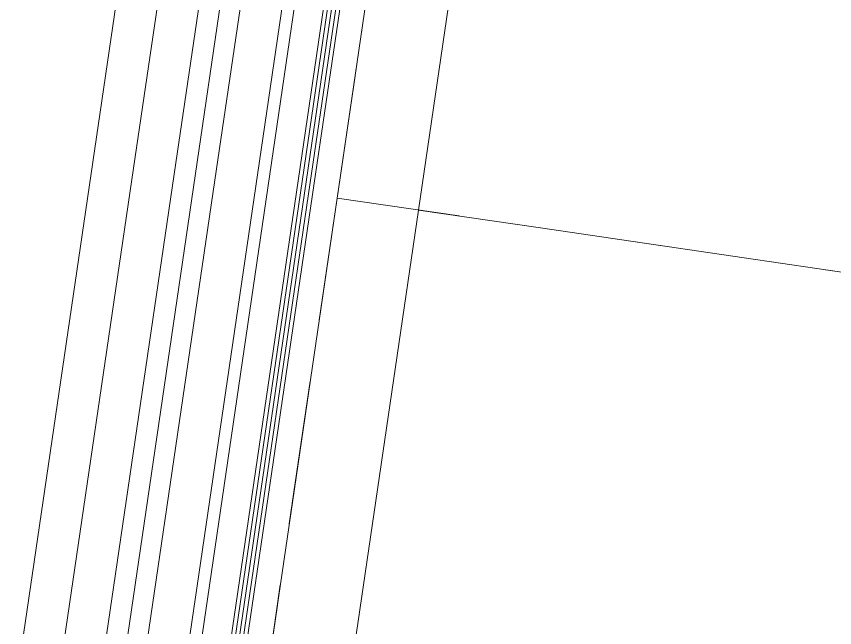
# Model space of a CAD drawing. Header units: metres. Extents: x 302924 to 306036, y 6267404 to 6269261.
# Drawn here: x 304090.09 to 304109.98, y 6268660.56 to 6268675.42 of the extents above; entities that cross this region are included whole.
import ezdxf

# ---------------------------------------------------------------- set-up
doc = ezdxf.new("R2010")
doc.units = ezdxf.units.M
doc.linetypes.add('Dash', pattern=[5, 3, -2])
for name, color, linetype, lineweight, true_color, plot, transparency in [('. Const Lines_HV', 7, 'Continuous', 0, 0x990000, False, 0.4), ('. Const Lines_LV', 7, 'Continuous', 0, 0x000099, False, 0.4), ('. Const Lines_SL', 7, 'Continuous', 0, 0x009999, False, 0.4), ('. Const Lines_SP_Trench (PL)', 7, 'Continuous', 0, 0x990099, False, 0.4)]:
    doc.layers.add(name, color=color, linetype=linetype, lineweight=lineweight, true_color=true_color, plot=plot, transparency=transparency)
doc.layers.add('._ MGA Trench Outline (PL)', color=248, linetype='Continuous', lineweight=0, plot=False, transparency=0.6)
doc.layers.add('_Kerb Line_SP', color=60, linetype='Continuous', lineweight=13, transparency=0.6)
doc.layers.add('_Lot Layout Future', color=151, linetype='Continuous', lineweight=13)

msp = doc.modelspace()

# ---------------------------------------------------------------- linework, layer by layer
at = {"layer": '. Const Lines_HV', "linetype": 'Continuous', "lineweight": 0, "flags": 128}
for points in [[(304091.124, 6268659.3623), (304092.9394, 6268671.7297), (304094.3917, 6268681.6237), (304096.207, 6268693.99), (304098.0226, 6268706.3586), (304099.475, 6268716.2526), (304100.9273, 6268726.1466), (304102.7427, 6268738.514), (304104.6219, 6268751.3154), (304110.2297, 6268790.1026), (304118.8083, 6268797.0717), (304179.9938, 6268789.5992), (304189.2978, 6268777.3798), (304183.7806, 6268739.7359), (304181.8955, 6268726.8948), (304180.08, 6268714.5274), (304178.6276, 6268704.6334), (304177.1751, 6268694.7395), (304175.3599, 6268682.3721), (304173.544, 6268670.0045), (304172.0916, 6268660.1106)], [(304093.1028, 6268659.0718), (304094.9182, 6268671.4393), (304096.3705, 6268681.3332), (304098.1858, 6268693.6995), (304100.0014, 6268706.0682), (304101.4538, 6268715.9621), (304102.9061, 6268725.8561), (304104.7215, 6268738.2236), (304106.601, 6268751.0271), (304112.0973, 6268789.0431), (304119.4096, 6268794.9834), (304178.9138, 6268787.7162), (304187.197, 6268776.8375), (304181.8018, 6268740.0259), (304179.9168, 6268727.1853), (304178.1012, 6268714.8179), (304176.6488, 6268704.9239), (304175.1963, 6268695.0299), (304173.3811, 6268682.6625), (304171.5652, 6268670.295), (304170.1128, 6268660.4011)]]:
    msp.add_lwpolyline(points, dxfattribs=at)
at = {"layer": '. Const Lines_LV', "linetype": 'Continuous', "lineweight": 0, "flags": 128}
for points in [[(304090.1346, 6268659.5075), (304091.95, 6268671.875), (304093.4023, 6268681.7689), (304095.2176, 6268694.1352), (304097.0332, 6268706.5039), (304098.4856, 6268716.3978), (304099.9379, 6268726.2918), (304101.7534, 6268738.6593), (304103.6323, 6268751.4596), (304109.2959, 6268790.6324), (304118.5076, 6268798.1159), (304180.5339, 6268790.5406), (304190.3483, 6268777.651), (304184.7701, 6268739.5909), (304182.8849, 6268726.7496), (304181.0694, 6268714.3821), (304179.617, 6268704.4882), (304178.1645, 6268694.5942), (304176.3493, 6268682.2269), (304174.5334, 6268669.8592), (304173.081, 6268659.9654)], [(304092.1134, 6268659.217), (304093.9288, 6268671.5845), (304095.3811, 6268681.4785), (304097.1964, 6268693.8448), (304099.012, 6268706.2134), (304100.4644, 6268716.1074), (304101.9167, 6268726.0014), (304103.7321, 6268738.3688), (304105.6114, 6268751.1713), (304111.1635, 6268789.5729), (304119.1089, 6268796.0276), (304179.4538, 6268788.6577), (304188.2474, 6268777.1087), (304182.7912, 6268739.8809), (304180.9061, 6268727.0401), (304179.0906, 6268714.6726), (304177.6382, 6268704.7787), (304176.1857, 6268694.8847), (304174.3705, 6268682.5173), (304172.5546, 6268670.1497), (304171.1022, 6268660.2558)], [(304094.0922, 6268658.9266), (304095.9076, 6268671.294), (304097.3599, 6268681.188), (304099.1752, 6268693.5543), (304100.9908, 6268705.9229), (304102.4432, 6268715.8169), (304103.8955, 6268725.7109), (304105.7109, 6268738.0783), (304107.5905, 6268750.8829), (304113.0311, 6268788.5133), (304119.7102, 6268793.9393), (304178.3738, 6268786.7747), (304186.1466, 6268776.5664), (304180.8123, 6268740.1709), (304178.9274, 6268727.3306), (304177.1118, 6268714.9631), (304175.6594, 6268705.0691), (304174.2069, 6268695.1752), (304172.3917, 6268682.8077), (304170.5758, 6268670.4402), (304169.1234, 6268660.5463)], [(304096.071, 6268658.6361), (304097.8864, 6268671.0036), (304099.3387, 6268680.8975), (304101.154, 6268693.2638), (304102.9696, 6268705.6325), (304104.422, 6268715.5264), (304105.8743, 6268725.4204), (304107.6897, 6268737.7879), (304109.5696, 6268750.5946), (304114.8987, 6268787.4537), (304120.3115, 6268791.851), (304177.2937, 6268784.8918), (304184.0457, 6268776.0241), (304178.8335, 6268740.4609), (304176.9486, 6268727.621), (304175.133, 6268715.2536), (304173.6806, 6268705.3596), (304172.2281, 6268695.4657), (304170.4129, 6268683.0982), (304168.5971, 6268670.7308), (304167.1446, 6268660.8368), (304165.3291, 6268648.4694)], [(304098.0497, 6268658.3456), (304099.8652, 6268670.7131), (304101.3175, 6268680.6071), (304103.1328, 6268692.9733), (304104.9484, 6268705.342), (304106.4008, 6268715.236), (304107.8531, 6268725.1299), (304109.6685, 6268737.4974), (304111.5488, 6268750.3063), (304116.7663, 6268786.3941), (304120.9128, 6268789.7627), (304176.2137, 6268783.0088), (304181.9449, 6268775.4818), (304176.8546, 6268740.751), (304174.9698, 6268727.9115), (304173.1542, 6268715.5441), (304171.7018, 6268705.6501), (304170.2493, 6268695.7562), (304168.4341, 6268683.3886), (304166.6183, 6268671.0213), (304165.1658, 6268661.1273), (304163.3503, 6268648.7599)]]:
    msp.add_lwpolyline(points, dxfattribs=at)
at = {"layer": '. Const Lines_SL', "linetype": 'Continuous', "lineweight": 0, "flags": 128}
msp.add_lwpolyline([(304095.0816, 6268658.7813), (304096.897, 6268671.1488), (304098.3493, 6268681.0428), (304100.1646, 6268693.409), (304101.9802, 6268705.7777), (304103.4326, 6268715.6717), (304104.8849, 6268725.5657), (304106.7003, 6268737.9331), (304108.5801, 6268750.7388), (304113.9649, 6268787.9835), (304120.0109, 6268792.8951), (304177.8337, 6268785.8332), (304185.0961, 6268776.2952), (304179.8229, 6268740.3159), (304177.938, 6268727.4758), (304176.1224, 6268715.1083), (304174.67, 6268705.2144), (304173.2175, 6268695.3204), (304171.4023, 6268682.953), (304169.5865, 6268670.5855), (304168.134, 6268660.6916), (304166.3185, 6268648.3241)], dxfattribs=at)
at = {"layer": '. Const Lines_SP_Trench (PL)', "linetype": 'Continuous', "lineweight": 0, "flags": 128}
msp.add_lwpolyline([(304094.389, 6268658.883), (304096.2044, 6268671.2505), (304097.6568, 6268681.1444), (304099.472, 6268693.5107), (304101.2876, 6268705.8794), (304102.74, 6268715.7733), (304104.1923, 6268725.6673), (304106.0078, 6268738.0348), (304107.8874, 6268750.8397), (304113.3112, 6268788.3543), (304119.8004, 6268793.626), (304178.2118, 6268786.4923), (304185.8314, 6268776.485), (304180.5155, 6268740.2144), (304178.6305, 6268727.3741), (304176.815, 6268715.0067), (304175.3626, 6268705.1127), (304173.9101, 6268695.2188), (304172.0949, 6268682.8513), (304170.279, 6268670.4838), (304168.8266, 6268660.5899), (304167.011, 6268648.2225)], dxfattribs=at)
at = {"layer": '._ MGA Trench Outline (PL)', "flags": 128}
for points in [[(304095.1805, 6268658.7668), (304096.9959, 6268671.1343), (304098.4483, 6268681.0282), (304100.2635, 6268693.3945), (304102.0792, 6268705.7632), (304103.5315, 6268715.6572), (304104.9838, 6268725.5511), (304106.7993, 6268737.9186), (304108.679, 6268750.7244), (304114.0582, 6268787.9305), (304120.0409, 6268792.7907), (304177.7797, 6268785.7391), (304184.9911, 6268776.2681), (304179.724, 6268740.3304), (304177.839, 6268727.4903), (304176.0235, 6268715.1229), (304174.571, 6268705.2289), (304173.1186, 6268695.335), (304171.3033, 6268682.9675), (304169.4875, 6268670.6), (304168.0351, 6268660.7061), (304166.2195, 6268648.3386)], [(304095.1805, 6268658.7668), (304096.9959, 6268671.1343), (304098.4483, 6268681.0282), (304100.2635, 6268693.3945), (304102.0792, 6268705.7632), (304103.5315, 6268715.6572), (304104.9838, 6268725.5511), (304106.7993, 6268737.9186), (304108.679, 6268750.7244), (304114.0582, 6268787.9305), (304120.0409, 6268792.7907), (304177.7797, 6268785.7391), (304184.9911, 6268776.2681), (304179.724, 6268740.3304), (304177.839, 6268727.4903), (304176.0235, 6268715.1229), (304174.571, 6268705.2289), (304173.1186, 6268695.335), (304171.3033, 6268682.9675), (304169.4875, 6268670.6), (304168.0351, 6268660.7061), (304166.2195, 6268648.3386)], [(304095.1805, 6268658.7668), (304096.9959, 6268671.1343), (304098.4483, 6268681.0282), (304100.2635, 6268693.3945), (304102.0792, 6268705.7632), (304103.5315, 6268715.6572), (304104.9838, 6268725.5511), (304106.7993, 6268737.9186), (304108.679, 6268750.7244), (304114.0582, 6268787.9305), (304120.0409, 6268792.7907), (304177.7797, 6268785.7391), (304184.9911, 6268776.2681), (304179.724, 6268740.3304), (304177.839, 6268727.4903), (304176.0235, 6268715.1229), (304174.571, 6268705.2289), (304173.1186, 6268695.335), (304171.3033, 6268682.9675), (304169.4875, 6268670.6), (304168.0351, 6268660.7061), (304166.2195, 6268648.3386)], [(304095.2794, 6268658.7523), (304097.0949, 6268671.1198), (304098.5472, 6268681.0137), (304100.3625, 6268693.38), (304102.1781, 6268705.7487), (304103.6304, 6268715.6426), (304105.0828, 6268725.5366), (304106.8982, 6268737.9041), (304108.778, 6268750.7099), (304114.1516, 6268787.8775), (304120.071, 6268792.6863), (304177.7257, 6268785.645), (304184.8861, 6268776.241), (304179.625, 6268740.3449), (304177.7401, 6268727.5048), (304175.9245, 6268715.1374), (304174.4721, 6268705.2434), (304173.0197, 6268695.3495), (304171.2044, 6268682.982), (304169.3886, 6268670.6146), (304167.9361, 6268660.7206), (304166.1206, 6268648.3532)], [(304095.2794, 6268658.7523), (304097.0949, 6268671.1198), (304098.5472, 6268681.0137), (304100.3625, 6268693.38), (304102.1781, 6268705.7487), (304103.6304, 6268715.6426), (304105.0828, 6268725.5366), (304106.8982, 6268737.9041), (304108.778, 6268750.7099), (304114.1516, 6268787.8775), (304120.071, 6268792.6863), (304177.7257, 6268785.645), (304184.8861, 6268776.241), (304179.625, 6268740.3449), (304177.7401, 6268727.5048), (304175.9245, 6268715.1374), (304174.4721, 6268705.2434), (304173.0197, 6268695.3495), (304171.2044, 6268682.982), (304169.3886, 6268670.6146), (304167.9361, 6268660.7206), (304166.1206, 6268648.3532)], [(304095.2794, 6268658.7523), (304097.0949, 6268671.1198), (304098.5472, 6268681.0137), (304100.3625, 6268693.38), (304102.1781, 6268705.7487), (304103.6304, 6268715.6426), (304105.0828, 6268725.5366), (304106.8982, 6268737.9041), (304108.778, 6268750.7099), (304114.1516, 6268787.8775), (304120.071, 6268792.6863), (304177.7257, 6268785.645), (304184.8861, 6268776.241), (304179.625, 6268740.3449), (304177.7401, 6268727.5048), (304175.9245, 6268715.1374), (304174.4721, 6268705.2434), (304173.0197, 6268695.3495), (304171.2044, 6268682.982), (304169.3886, 6268670.6146), (304167.9361, 6268660.7206), (304166.1206, 6268648.3532)], [(304095.3784, 6268658.7378), (304097.1938, 6268671.1052), (304098.6462, 6268680.9992), (304100.4614, 6268693.3655), (304102.277, 6268705.7341), (304103.7294, 6268715.6281), (304105.1817, 6268725.5221), (304106.9972, 6268737.8895), (304108.877, 6268750.6955), (304114.245, 6268787.8245), (304120.1011, 6268792.5819), (304177.6717, 6268785.5508), (304184.781, 6268776.2139), (304179.5261, 6268740.3594), (304177.6411, 6268727.5194), (304175.8256, 6268715.1519), (304174.3732, 6268705.258), (304172.9207, 6268695.364), (304171.1055, 6268682.9965), (304169.2896, 6268670.6291), (304167.8372, 6268660.7351), (304166.0217, 6268648.3677)], [(304095.3784, 6268658.7378), (304097.1938, 6268671.1052), (304098.6462, 6268680.9992), (304100.4614, 6268693.3655), (304102.277, 6268705.7341), (304103.7294, 6268715.6281), (304105.1817, 6268725.5221), (304106.9972, 6268737.8895), (304108.877, 6268750.6955), (304114.245, 6268787.8245), (304120.1011, 6268792.5819), (304177.6717, 6268785.5508), (304184.781, 6268776.2139), (304179.5261, 6268740.3594), (304177.6411, 6268727.5194), (304175.8256, 6268715.1519), (304174.3732, 6268705.258), (304172.9207, 6268695.364), (304171.1055, 6268682.9965), (304169.2896, 6268670.6291), (304167.8372, 6268660.7351), (304166.0217, 6268648.3677)], [(304095.3784, 6268658.7378), (304097.1938, 6268671.1052), (304098.6462, 6268680.9992), (304100.4614, 6268693.3655), (304102.277, 6268705.7341), (304103.7294, 6268715.6281), (304105.1817, 6268725.5221), (304106.9972, 6268737.8895), (304108.877, 6268750.6955), (304114.245, 6268787.8245), (304120.1011, 6268792.5819), (304177.6717, 6268785.5508), (304184.781, 6268776.2139), (304179.5261, 6268740.3594), (304177.6411, 6268727.5194), (304175.8256, 6268715.1519), (304174.3732, 6268705.258), (304172.9207, 6268695.364), (304171.1055, 6268682.9965), (304169.2896, 6268670.6291), (304167.8372, 6268660.7351), (304166.0217, 6268648.3677)], [(304095.4773, 6268658.7232), (304097.2928, 6268671.0907), (304098.7451, 6268680.9847), (304100.5604, 6268693.351), (304102.376, 6268705.7196), (304103.8283, 6268715.6136), (304105.2807, 6268725.5076), (304107.0961, 6268737.875), (304108.9759, 6268750.6811), (304114.3384, 6268787.7716), (304120.1311, 6268792.4775), (304177.6177, 6268785.4567), (304184.676, 6268776.1868), (304179.4271, 6268740.3739), (304177.5422, 6268727.5339), (304175.7267, 6268715.1664), (304174.2742, 6268705.2725), (304172.8218, 6268695.3785), (304171.0065, 6268683.0111), (304169.1907, 6268670.6436), (304167.7383, 6268660.7497), (304165.9227, 6268648.3822)], [(304095.4773, 6268658.7232), (304097.2928, 6268671.0907), (304098.7451, 6268680.9847), (304100.5604, 6268693.351), (304102.376, 6268705.7196), (304103.8283, 6268715.6136), (304105.2807, 6268725.5076), (304107.0961, 6268737.875), (304108.9759, 6268750.6811), (304114.3384, 6268787.7716), (304120.1311, 6268792.4775), (304177.6177, 6268785.4567), (304184.676, 6268776.1868), (304179.4271, 6268740.3739), (304177.5422, 6268727.5339), (304175.7267, 6268715.1664), (304174.2742, 6268705.2725), (304172.8218, 6268695.3785), (304171.0065, 6268683.0111), (304169.1907, 6268670.6436), (304167.7383, 6268660.7497), (304165.9227, 6268648.3822)], [(304095.4773, 6268658.7232), (304097.2928, 6268671.0907), (304098.7451, 6268680.9847), (304100.5604, 6268693.351), (304102.376, 6268705.7196), (304103.8283, 6268715.6136), (304105.2807, 6268725.5076), (304107.0961, 6268737.875), (304108.9759, 6268750.6811), (304114.3384, 6268787.7716), (304120.1311, 6268792.4775), (304177.6177, 6268785.4567), (304184.676, 6268776.1868), (304179.4271, 6268740.3739), (304177.5422, 6268727.5339), (304175.7267, 6268715.1664), (304174.2742, 6268705.2725), (304172.8218, 6268695.3785), (304171.0065, 6268683.0111), (304169.1907, 6268670.6436), (304167.7383, 6268660.7497), (304165.9227, 6268648.3822)]]:
    msp.add_lwpolyline(points, dxfattribs=at)
at = {"layer": '_Kerb Line_SP', "linetype": 'Continuous', "flags": 128}
msp.add_lwpolyline([(304163.3867, 6268603.9681), (304188.5787, 6268775.1763, 0.4144179), (304178.4433, 6268788.7969), (304161.9222, 6268791.2134, 0.017995), (304120.7062, 6268796.0657, 0.3941151), (304111.6444, 6268788.8266), (304087.3338, 6268623.2138)], format="xyb", dxfattribs=at)
at = {"layer": '_Lot Layout Future', "linetype": 'Dash', "transparency": 33554585}
msp.add_lwpolyline([(304096.071, 6268658.6361), (304097.8864, 6268671.0036), (304099.3387, 6268680.8975), (304101.1542, 6268693.265), (304102.9696, 6268705.6325), (304104.422, 6268715.5264), (304105.8743, 6268725.4204), (304107.6897, 6268737.7879), (304109.5696, 6268750.5946), (304144.201, 6268745.5279), (304178.8335, 6268740.4609), (304176.9486, 6268727.621), (304175.133, 6268715.2536), (304173.6806, 6268705.3596), (304172.2281, 6268695.4657), (304170.4126, 6268683.0982), (304168.5971, 6268670.7308), (304167.1446, 6268660.8368), (304165.3291, 6268648.4694)], dxfattribs=at)
msp.add_lwpolyline([(304096.071, 6268658.6361), (304097.8864, 6268671.0036), (304099.3387, 6268680.8975), (304101.1542, 6268693.265), (304102.9696, 6268705.6325), (304104.422, 6268715.5264), (304105.8743, 6268725.4204), (304107.6897, 6268737.7879), (304109.5696, 6268750.5946), (304144.201, 6268745.5279), (304178.8335, 6268740.4609), (304176.9486, 6268727.621), (304175.133, 6268715.2536), (304173.6806, 6268705.3596), (304172.2281, 6268695.4657), (304170.4126, 6268683.0982), (304168.5971, 6268670.7308), (304167.1446, 6268660.8368), (304165.3291, 6268648.4694)], dxfattribs=at)
for points in [[(304133.9676, 6268675.8142), (304099.3387, 6268680.8975), (304097.8864, 6268671.0036), (304132.5153, 6268665.9202)], [(304132.5153, 6268665.9202), (304097.8864, 6268671.0036), (304096.071, 6268658.6361), (304130.6998, 6268653.5528)]]:
    msp.add_lwpolyline(points, close=True, dxfattribs=at)

doc.saveas('drawing.dxf')
